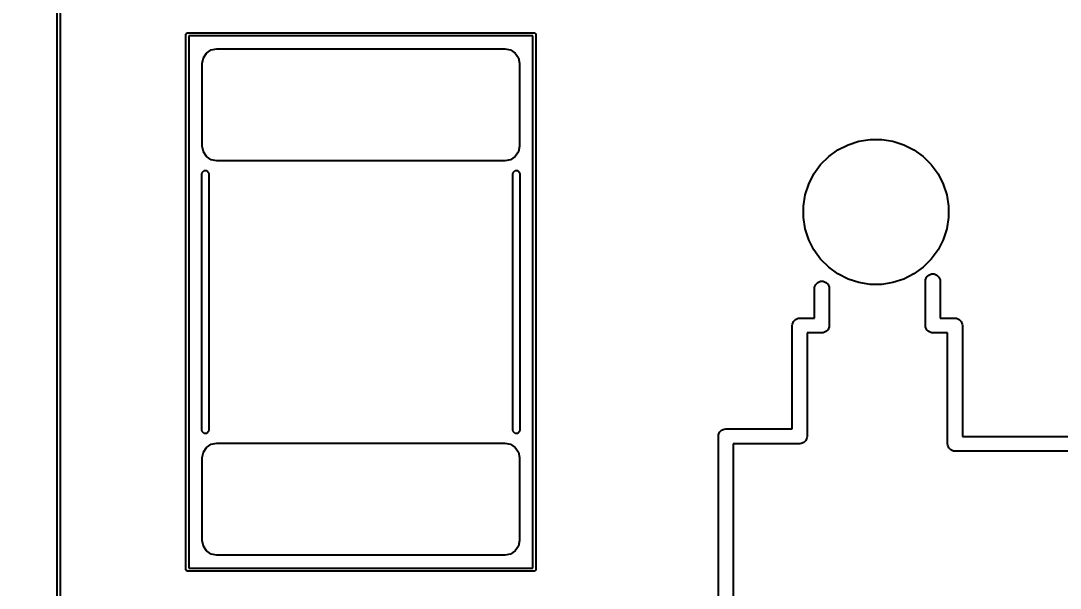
# Model space of a CAD drawing. Extents: x 99 to 187, y -188 to -32.
# Drawn here: x 126.56 to 144.41, y -160.59 to -150.84 of the extents above; entities that cross this region are included whole.
import ezdxf

# ---------------------------------------------------------------- set-up
doc = ezdxf.new("R2010")
doc.units = 0
doc.layers.get('0').update_dxf_attribs({"linetype": 'CONTINUOUS'})
doc.layers.get('Defpoints').update_dxf_attribs({"linetype": 'CONTINUOUS'})
doc.layers.add('BLACK', color=7, linetype='CONTINUOUS')
doc.dimstyles.get("Standard").update_dxf_attribs({"dimtxt": 3, "dimasz": 3, "dimexe": 0.18, "dimexo": 0.0625, "dimgap": 0.09, "dimtad": 0, "dimtih": 1, "dimtoh": 1, "dimzin": 0, "dimdsep": 46, "dimtxsty": 'Standard', "dimcen": 0.09, "dimclrd": 3, "dimclre": 3, "dimclrt": 3, "dimadec": 0, "dimazin": 0, "dimtfac": 1, "dimtofl": 0, "dimtmove": 0, "dimatfit": 3, "dimfxl": 1, "dimtolj": 1, "dimtzin": 0, "dimarcsym": 0})

# ---------------------------------------------------------------- blocks, each defined once
blk = doc.blocks.new('*D9')
at = {"color": 3, "linetype": 'Continuous', "lineweight": -2}
for p, q in [((129.184, -49.578), (104.649, -49.577)), ((104.829, -52.577), (104.826, -107.356)), ((104.822, -163.241), (104.826, -110.536)), ((129.177, -166.243), (104.642, -166.241))]:
    blk.add_line(p, q, dxfattribs=at)
at = {"color": 3, "linetype": 'Continuous'}
for points in [[(104.329, -52.577), (105.329, -52.577), (104.829, -49.577)], [(104.322, -163.241), (105.322, -163.241), (104.822, -166.241)]]:
    blk.add_solid(points, dxfattribs=at)
at = {"layer": 'Defpoints', "color": 0, "linetype": 'Continuous'}
for p in [(104.829, -49.577), (129.247, -49.578), (129.24, -166.243)]:
    blk.add_point(p, dxfattribs=at)
at = {"color": 3, "linetype": 'Continuous', "insert": (104.826, -108.946), "char_height": 3, "attachment_point": 5}
blk.add_mtext('\\A1;116.66', dxfattribs=at)
blk = doc.blocks.new('*D10')
at = {"color": 3, "linetype": 'Continuous', "lineweight": -2}
for p, q in [((129.781, -52.266), (122.89, -52.262)), ((123.068, -55.262), (123.042, -106.373)), ((123.015, -160.663), (123.041, -109.553)), ((129.725, -163.667), (122.834, -163.663))]:
    blk.add_line(p, q, dxfattribs=at)
at = {"color": 3, "linetype": 'Continuous'}
for points in [[(122.568, -55.262), (123.568, -55.262), (123.07, -52.262)], [(122.515, -160.663), (123.515, -160.664), (123.014, -163.663)]]:
    blk.add_solid(points, dxfattribs=at)
at = {"layer": 'Defpoints', "color": 0, "linetype": 'Continuous'}
for p in [(129.844, -52.266), (123.014, -163.663), (129.788, -163.667)]:
    blk.add_point(p, dxfattribs=at)
at = {"color": 3, "linetype": 'Continuous', "insert": (123.042, -107.963), "char_height": 3, "attachment_point": 5}
blk.add_mtext('\\A1;111.40', dxfattribs=at)

msp = doc.modelspace()

# ---------------------------------------------------------------- linework, layer by layer
at = {"layer": 'BLACK', "linetype": 'Continuous'}
for p, q in [((127.184033, -158.111992), (127.197765, -112.694393)), ((127.247765, -112.694408), (127.234033, -158.112005)), ((129.395, -151.0725), (129.396903, -151.062933)), ((129.395, -160.2725), (129.395, -151.0725)), ((129.396903, -151.062933), (129.410433, -151.049403)), ((129.410433, -151.049403), (129.42, -151.0475)), ((129.42, -151.0475), (135.38, -151.0475)), ((129.445, -151.0975), (129.445, -160.2475)), ((135.355, -151.0975), (129.445, -151.0975)), ((135.355, -160.2475), (135.355, -151.0975)), ((135.38, -151.0475), (135.389567, -151.049403)), ((135.389567, -151.049403), (135.403097, -151.062933)), ((135.403097, -151.062933), (135.405, -151.0725)), ((135.405, -151.0725), (135.405, -160.2725)), ((129.748223, -151.395723), (129.829329, -151.34153)), ((129.748223, -151.395723), (129.829329, -151.34153)), ((129.829329, -151.34153), (129.925, -151.3225)), ((129.829329, -151.34153), (129.925, -151.3225)), ((129.925, -151.3225), (134.875, -151.3225)), ((129.925, -151.3225), (134.875, -151.3225)), ((134.875, -151.3225), (134.970671, -151.34153)), ((134.875, -151.3225), (134.970671, -151.34153)), ((134.970671, -151.34153), (135.051777, -151.395723)), ((134.970671, -151.34153), (135.051777, -151.395723)), ((129.675, -151.5725), (129.69403, -151.476829)), ((129.675, -151.5725), (129.69403, -151.476829)), ((129.69403, -151.476829), (129.748223, -151.395723)), ((129.69403, -151.476829), (129.748223, -151.395723)), ((135.051777, -151.395723), (135.10597, -151.476829)), ((135.051777, -151.395723), (135.10597, -151.476829)), ((135.10597, -151.476829), (135.125, -151.5725)), ((135.10597, -151.476829), (135.125, -151.5725)), ((129.675, -152.9975), (129.675, -151.5725)), ((129.675, -152.9975), (129.675, -151.5725)), ((135.125, -151.5725), (135.125, -152.9975)), ((135.125, -151.5725), (135.125, -152.9975)), ((140.593477, -153.05938), (140.768246, -152.970331)), ((140.768246, -152.970331), (140.954793, -152.909718)), ((140.954793, -152.909718), (141.148526, -152.879033)), ((141.148526, -152.879033), (141.344674, -152.879033)), ((141.344674, -152.879033), (141.538407, -152.909718)), ((141.538407, -152.909718), (141.724954, -152.970331)), ((141.724954, -152.970331), (141.899723, -153.05938)), ((129.69403, -153.093171), (129.675, -152.9975)), ((129.69403, -153.093171), (129.675, -152.9975)), ((129.748223, -153.174277), (129.69403, -153.093171)), ((129.748223, -153.174277), (129.69403, -153.093171)), ((129.829329, -153.22847), (129.748223, -153.174277)), ((129.829329, -153.22847), (129.748223, -153.174277)), ((135.051777, -153.174277), (134.970671, -153.22847)), ((135.051777, -153.174277), (134.970671, -153.22847)), ((135.10597, -153.093171), (135.051777, -153.174277)), ((135.10597, -153.093171), (135.051777, -153.174277)), ((135.125, -152.9975), (135.10597, -153.093171)), ((135.125, -152.9975), (135.10597, -153.093171)), ((140.43479, -153.174673), (140.593477, -153.05938)), ((141.899723, -153.05938), (142.05841, -153.174673)), ((129.925, -153.2475), (129.829329, -153.22847)), ((129.925, -153.2475), (129.829329, -153.22847)), ((134.875, -153.2475), (129.925, -153.2475)), ((134.875, -153.2475), (129.925, -153.2475)), ((134.970671, -153.22847), (134.875, -153.2475)), ((134.970671, -153.22847), (134.875, -153.2475)), ((140.1808, -153.472057), (140.296093, -153.31337)), ((140.296093, -153.31337), (140.43479, -153.174673)), ((142.05841, -153.174673), (142.197107, -153.31337)), ((142.197107, -153.31337), (142.3124, -153.472057)), ((129.67, -153.468748), (129.674567, -153.445787)), ((129.67, -157.876252), (129.67, -153.468748)), ((129.674567, -153.445787), (129.707039, -153.413315)), ((129.707039, -153.413315), (129.752961, -153.413315)), ((129.752961, -153.413315), (129.785433, -153.445787)), ((129.785433, -153.445787), (129.79, -153.468748)), ((129.79, -153.468748), (129.79, -157.876252)), ((135.01, -153.468748), (135.014567, -153.445787)), ((135.01, -157.876252), (135.01, -153.468748)), ((135.014567, -153.445787), (135.047039, -153.413315)), ((135.047039, -153.413315), (135.092961, -153.413315)), ((135.092961, -153.413315), (135.125433, -153.445787)), ((135.125433, -153.445787), (135.13, -153.468748)), ((135.13, -153.468748), (135.13, -157.876252)), ((140.091751, -153.646826), (140.1808, -153.472057)), ((142.3124, -153.472057), (142.401449, -153.646826)), ((140.031138, -153.833373), (140.091751, -153.646826)), ((142.401449, -153.646826), (142.462062, -153.833373)), ((140.000453, -154.027106), (140.031138, -153.833373)), ((142.462062, -153.833373), (142.492747, -154.027106)), ((140.000453, -154.223254), (140.000453, -154.027106)), ((142.492747, -154.027106), (142.492747, -154.223254)), ((140.031138, -154.416987), (140.000453, -154.223254)), ((142.492747, -154.223254), (142.462062, -154.416987)), ((140.091751, -154.603534), (140.031138, -154.416987)), ((142.462062, -154.416987), (142.401449, -154.603534)), ((140.1808, -154.778303), (140.091751, -154.603534)), ((140.296093, -154.93699), (140.1808, -154.778303)), ((142.3124, -154.778303), (142.197107, -154.93699)), ((142.401449, -154.603534), (142.3124, -154.778303)), ((140.43479, -155.075687), (140.296093, -154.93699)), ((142.197107, -154.93699), (142.05841, -155.075687)), ((140.593477, -155.19098), (140.43479, -155.075687)), ((142.05841, -155.075687), (141.899723, -155.19098)), ((140.768246, -155.280029), (140.593477, -155.19098)), ((140.954793, -155.340642), (140.768246, -155.280029)), ((141.724954, -155.280029), (141.538407, -155.340642)), ((141.899723, -155.19098), (141.724954, -155.280029)), ((142.0956, -155.31518), (142.09804, -155.290404)), ((142.0956, -156.07718), (142.0956, -155.31518)), ((142.09804, -155.290404), (142.117003, -155.244623)), ((142.117003, -155.244623), (142.152043, -155.209583)), ((142.152043, -155.209583), (142.197824, -155.19062)), ((142.197824, -155.19062), (142.247376, -155.19062)), ((142.247376, -155.19062), (142.293157, -155.209583)), ((142.293157, -155.209583), (142.328197, -155.244623)), ((142.328197, -155.244623), (142.34716, -155.290404)), ((142.34716, -155.290404), (142.3496, -155.31518)), ((142.3496, -155.31518), (142.3496, -155.95018)), ((140.1906, -155.44218), (140.19304, -155.417404)), ((140.1906, -155.95018), (140.1906, -155.44218)), ((140.19304, -155.417404), (140.212003, -155.371623)), ((140.212003, -155.371623), (140.247043, -155.336583)), ((140.247043, -155.336583), (140.292824, -155.31762)), ((140.292824, -155.31762), (140.342376, -155.31762)), ((140.342376, -155.31762), (140.388157, -155.336583)), ((140.388157, -155.336583), (140.423197, -155.371623)), ((140.423197, -155.371623), (140.44216, -155.417404)), ((140.44216, -155.417404), (140.4446, -155.44218)), ((140.4446, -155.44218), (140.4446, -156.07718)), ((141.148526, -155.371327), (140.954793, -155.340642)), ((141.344674, -155.371327), (141.148526, -155.371327)), ((141.538407, -155.340642), (141.344674, -155.371327)), ((139.81204, -156.052404), (139.831003, -156.006623)), ((139.831003, -156.006623), (139.866043, -155.971583)), ((139.866043, -155.971583), (139.911824, -155.95262)), ((139.911824, -155.95262), (139.9366, -155.95018)), ((139.9366, -155.95018), (140.1906, -155.95018)), ((142.3496, -155.95018), (142.6036, -155.95018)), ((142.6036, -155.95018), (142.628376, -155.95262)), ((142.628376, -155.95262), (142.674157, -155.971583)), ((142.674157, -155.971583), (142.709197, -156.006623)), ((142.709197, -156.006623), (142.72816, -156.052404)), ((139.8096, -156.07718), (139.81204, -156.052404)), ((139.8096, -157.85518), (139.8096, -156.07718)), ((140.3176, -156.20418), (140.0636, -156.20418)), ((140.0636, -156.20418), (140.0636, -157.98218)), ((140.342376, -156.20174), (140.3176, -156.20418)), ((140.388157, -156.182777), (140.342376, -156.20174)), ((140.423197, -156.147737), (140.388157, -156.182777)), ((140.44216, -156.101956), (140.423197, -156.147737)), ((140.4446, -156.07718), (140.44216, -156.101956)), ((142.09804, -156.101956), (142.0956, -156.07718)), ((142.117003, -156.147737), (142.09804, -156.101956)), ((142.152043, -156.182777), (142.117003, -156.147737)), ((142.197824, -156.20174), (142.152043, -156.182777)), ((142.2226, -156.20418), (142.197824, -156.20174)), ((142.4766, -156.20418), (142.2226, -156.20418)), ((142.4766, -158.10918), (142.4766, -156.20418)), ((142.72816, -156.052404), (142.7306, -156.07718)), ((142.7306, -156.07718), (142.7306, -157.98218)), ((129.674567, -157.899213), (129.67, -157.876252)), ((129.707039, -157.931685), (129.674567, -157.899213)), ((129.752961, -157.931685), (129.707039, -157.931685)), ((129.785433, -157.899213), (129.752961, -157.931685)), ((129.79, -157.876252), (129.785433, -157.899213)), ((135.014567, -157.899213), (135.01, -157.876252)), ((135.047039, -157.931685), (135.014567, -157.899213)), ((135.092961, -157.931685), (135.047039, -157.931685)), ((135.125433, -157.899213), (135.092961, -157.931685)), ((135.13, -157.876252), (135.125433, -157.899213)), ((138.5396, -157.98218), (138.54204, -157.957404)), ((138.5396, -159.07818), (138.5396, -157.98218)), ((138.54204, -157.957404), (138.561003, -157.911623)), ((138.561003, -157.911623), (138.596043, -157.876583)), ((138.596043, -157.876583), (138.641824, -157.85762)), ((138.641824, -157.85762), (138.6666, -157.85518)), ((138.6666, -157.85518), (139.8096, -157.85518)), ((140.0636, -157.98218), (140.06116, -158.006956)), ((142.7306, -157.98218), (144.8896, -157.98218)), ((127.182833, -164.185565), (127.184033, -158.111995)), ((127.184033, -158.111993), (127.184033, -158.111992)), ((127.184033, -158.111995), (127.184033, -158.111993)), ((127.234033, -158.112005), (127.232833, -164.185575)), ((129.69403, -158.251829), (129.748223, -158.170723)), ((129.69403, -158.251829), (129.748223, -158.170723)), ((129.748223, -158.170723), (129.829329, -158.11653)), ((129.748223, -158.170723), (129.829329, -158.11653)), ((129.829329, -158.11653), (129.925, -158.0975)), ((129.829329, -158.11653), (129.925, -158.0975)), ((129.925, -158.0975), (134.875, -158.0975)), ((129.925, -158.0975), (134.875, -158.0975)), ((134.875, -158.0975), (134.970671, -158.11653)), ((134.875, -158.0975), (134.970671, -158.11653)), ((134.970671, -158.11653), (135.051777, -158.170723)), ((134.970671, -158.11653), (135.051777, -158.170723)), ((135.051777, -158.170723), (135.10597, -158.251829)), ((135.051777, -158.170723), (135.10597, -158.251829)), ((139.9366, -158.10918), (138.7936, -158.10918)), ((138.7936, -158.10918), (138.7936, -159.07818)), ((139.961376, -158.10674), (139.9366, -158.10918)), ((140.007157, -158.087777), (139.961376, -158.10674)), ((140.042197, -158.052737), (140.007157, -158.087777)), ((140.06116, -158.006956), (140.042197, -158.052737)), ((142.47904, -158.133956), (142.4766, -158.10918)), ((142.498003, -158.179737), (142.47904, -158.133956)), ((129.675, -158.3475), (129.69403, -158.251829)), ((129.675, -158.3475), (129.69403, -158.251829)), ((129.675, -159.7725), (129.675, -158.3475)), ((129.675, -159.7725), (129.675, -158.3475)), ((135.10597, -158.251829), (135.125, -158.3475)), ((135.10597, -158.251829), (135.125, -158.3475)), ((135.125, -158.3475), (135.125, -159.7725)), ((135.125, -158.3475), (135.125, -159.7725)), ((142.533043, -158.214777), (142.498003, -158.179737)), ((142.578824, -158.23374), (142.533043, -158.214777)), ((142.6036, -158.23618), (142.578824, -158.23374)), ((145.0166, -158.23618), (142.6036, -158.23618)), ((138.5396, -162.58268), (138.5396, -159.07818)), ((138.7936, -159.07818), (138.7936, -163.07518)), ((129.69403, -159.868171), (129.675, -159.7725)), ((129.69403, -159.868171), (129.675, -159.7725)), ((135.125, -159.7725), (135.10597, -159.868171)), ((135.125, -159.7725), (135.10597, -159.868171)), ((129.748223, -159.949277), (129.69403, -159.868171)), ((129.748223, -159.949277), (129.69403, -159.868171)), ((129.829329, -160.00347), (129.748223, -159.949277)), ((129.829329, -160.00347), (129.748223, -159.949277)), ((135.051777, -159.949277), (134.970671, -160.00347)), ((135.051777, -159.949277), (134.970671, -160.00347)), ((135.10597, -159.868171), (135.051777, -159.949277)), ((135.10597, -159.868171), (135.051777, -159.949277)), ((129.925, -160.0225), (129.829329, -160.00347)), ((129.925, -160.0225), (129.829329, -160.00347)), ((134.875, -160.0225), (129.925, -160.0225)), ((134.875, -160.0225), (129.925, -160.0225)), ((134.970671, -160.00347), (134.875, -160.0225)), ((134.970671, -160.00347), (134.875, -160.0225)), ((129.396903, -160.282067), (129.395, -160.2725)), ((129.410433, -160.295597), (129.396903, -160.282067)), ((129.42, -160.2975), (129.410433, -160.295597)), ((135.38, -160.2975), (129.42, -160.2975)), ((129.445, -160.2475), (135.355, -160.2475)), ((135.389567, -160.295597), (135.38, -160.2975)), ((135.403097, -160.282067), (135.389567, -160.295597)), ((135.405, -160.2725), (135.403097, -160.282067))]:
    msp.add_line(p, q, dxfattribs=at)

# ---------------------------------------------------------------- dimensions: what is measured, and where the dimension line sits
at = {"linetype": 'Continuous'}
dim = msp.add_linear_dim(base=(104.829222, -49.576745), p1=(129.239833, -166.24257), p2=(129.246783, -49.5782), angle=89.9965867, dimstyle='Standard', dxfattribs=at)
dim.commit()
dim.dimension.update_dxf_attribs({"geometry": '*D9', "text_midpoint": (104.825685, -108.946277), "dimtype": 161})
dim = msp.add_aligned_dim(p1=(129.843612, -52.26557), p2=(129.787833, -163.6668), distance=-6.774027, dimstyle='Standard', dxfattribs=at)
dim.commit()
dim.dimension.update_dxf_attribs({"geometry": '*D10', "text_midpoint": (123.041697, -107.962793)})

doc.saveas('drawing.dxf')
